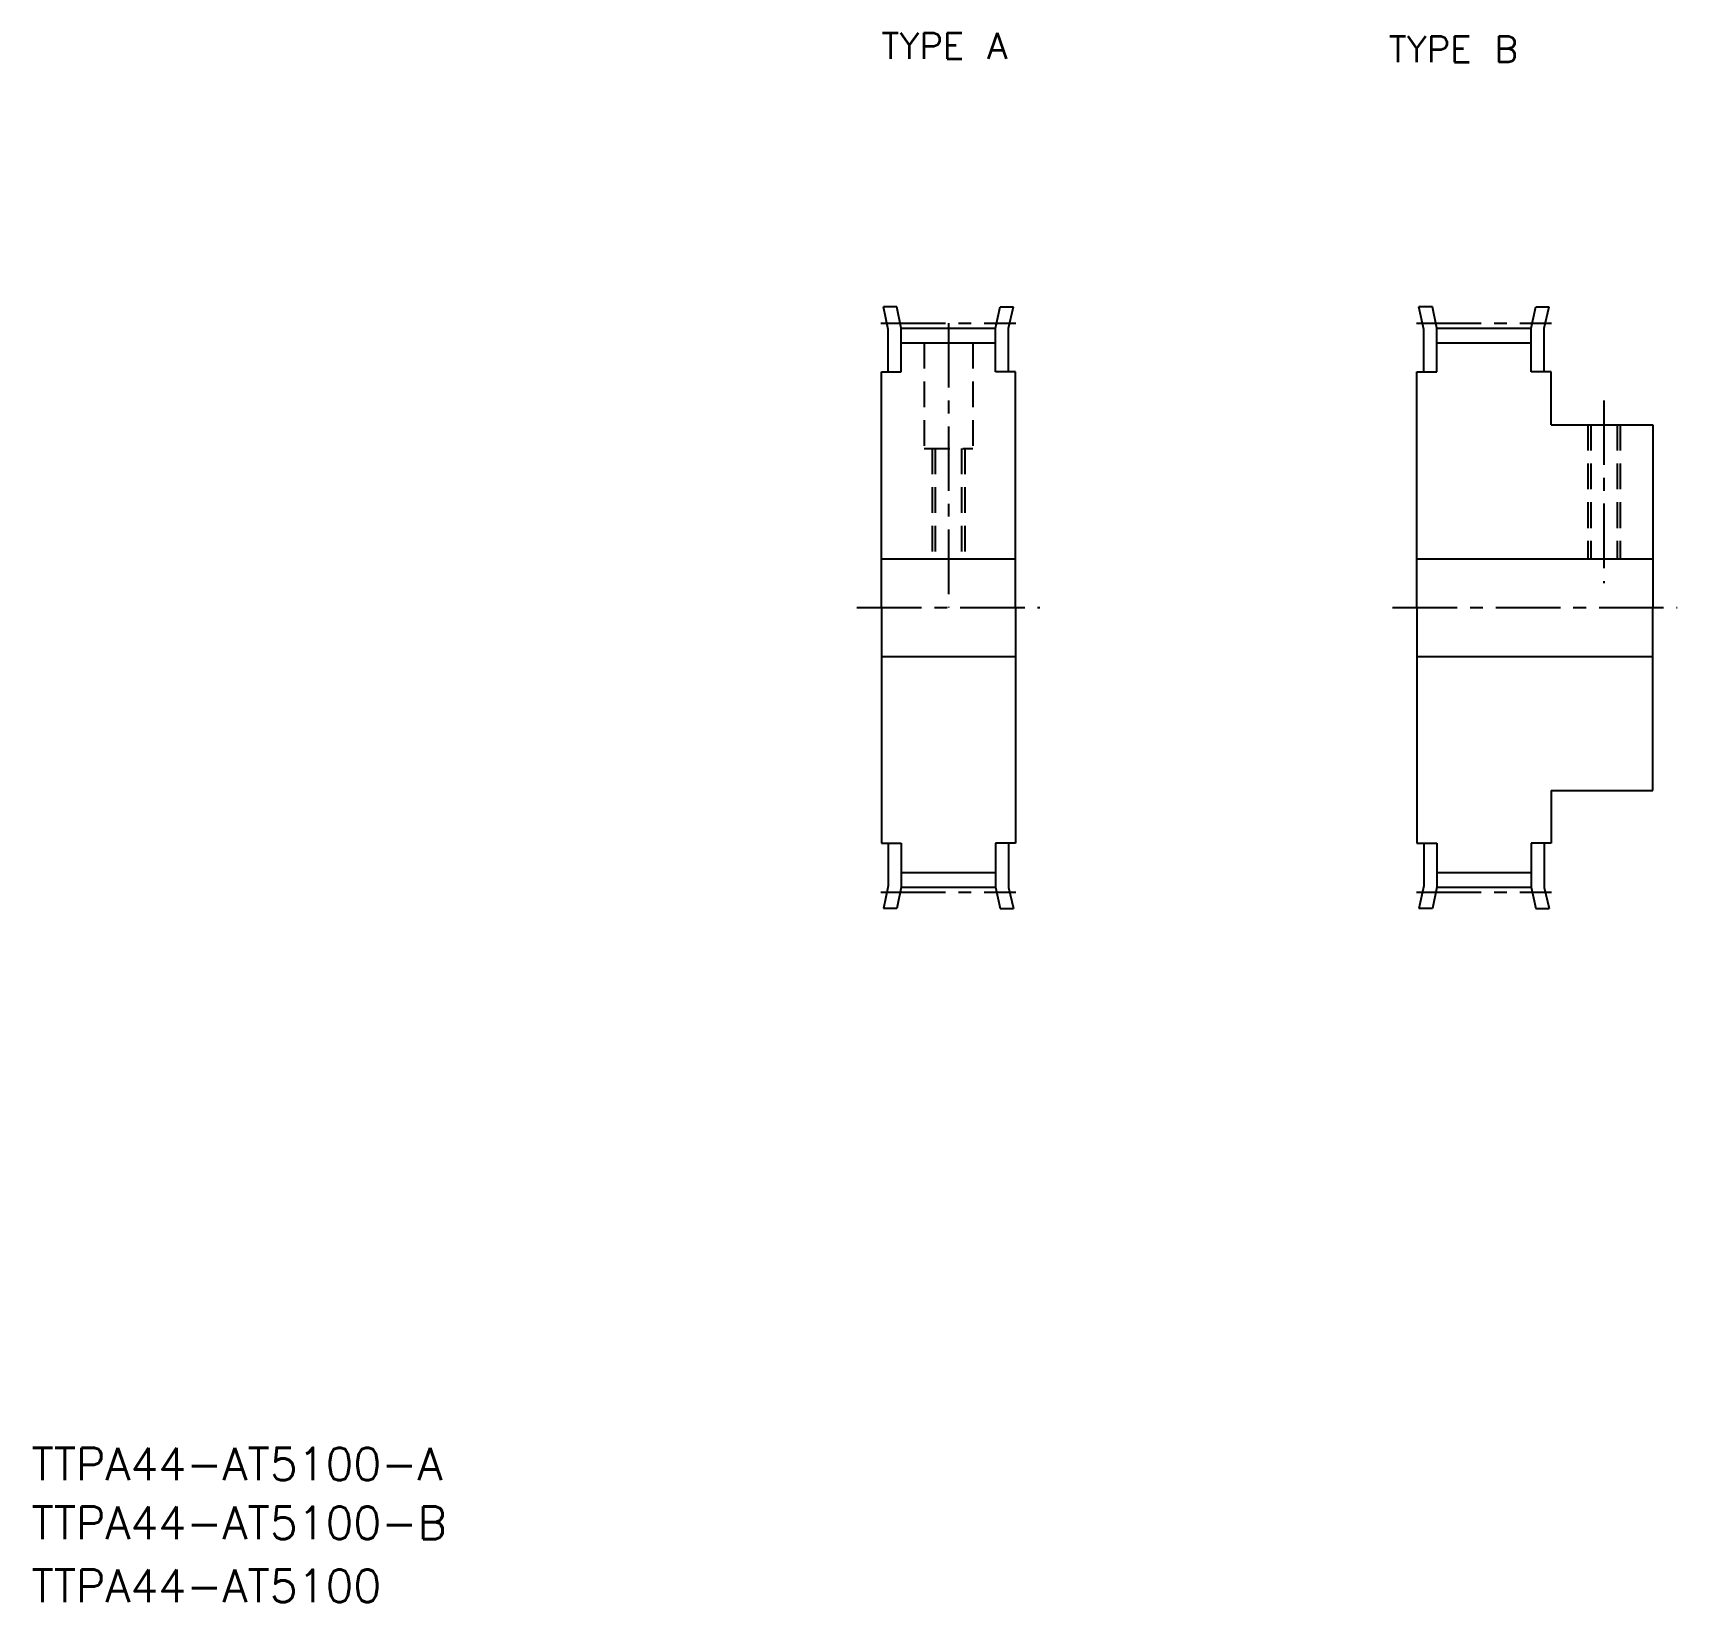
# Model space of a CAD drawing. Extents: x 10 to 212, y 10 to 203.
import ezdxf

# ---------------------------------------------------------------- set-up
doc = ezdxf.new("R2010")
doc.units = 0
doc.header["$LTSCALE"] = 0.25
doc.linetypes.add('CENTER', pattern=[50.8, 31.75, -6.35, 6.35, -6.35])
doc.linetypes.add('DASHED', pattern=[19.05, 12.7, -6.35])
doc.layers.get('0').update_dxf_attribs({"linetype": 'CONTINUOUS'})
doc.layers.add('CENTER', color=1, linetype='CENTER')
doc.styles.get("Standard").update_dxf_attribs({"font": 'txt.shx'})

msp = doc.modelspace()

# ---------------------------------------------------------------- linework, layer by layer
for p, q in [((115.4, 166.58), (114.8, 169.37)), ((116.44, 169.37), (114.8, 169.37)), ((117, 166.77), (116.44, 169.37)), ((128.6, 166.77), (129.17, 169.37)), ((129.17, 169.37), (130.81, 169.37)), ((130.2, 166.78), (130.81, 169.37)), ((182.33, 169.37), (180.68, 169.37)), ((181.29, 166.58), (180.68, 169.37)), ((182.89, 166.77), (182.33, 169.37)), ((194.49, 166.77), (195.05, 169.37)), ((195.05, 169.37), (196.69, 169.37)), ((196.09, 166.78), (196.69, 169.37)), ((115.4, 161.37), (115.4, 166.58)), ((117, 161.37), (117, 166.77)), ((117, 166.77), (128.6, 166.77)), ((128.6, 161.37), (128.6, 166.77)), ((130.2, 161.37), (130.2, 166.78)), ((181.29, 161.37), (181.29, 166.58)), ((182.89, 166.77), (194.49, 166.77)), ((182.89, 161.37), (182.89, 166.77)), ((194.49, 161.37), (194.49, 166.77)), ((196.09, 161.37), (196.09, 166.78)), ((117, 164.97), (128.6, 164.97)), ((182.89, 164.97), (194.49, 164.97)), ((114.55, 132.37), (114.55, 161.37)), ((114.55, 161.37), (117, 161.37)), ((131.05, 161.37), (128.6, 161.37)), ((131.05, 132.37), (131.05, 161.37)), ((180.44, 132.37), (180.44, 161.37)), ((180.44, 161.37), (182.89, 161.37)), ((196.94, 161.37), (194.49, 161.37)), ((196.94, 154.87), (196.94, 161.37)), ((196.94, 154.87), (209.44, 154.87)), ((209.44, 154.87), (209.44, 132.37)), ((114.55, 138.37), (131.05, 138.37)), ((180.44, 138.37), (209.44, 138.37)), ((114.55, 132.37), (114.55, 103.37)), ((131.05, 132.37), (131.05, 103.37)), ((180.44, 132.37), (180.44, 103.37)), ((209.44, 109.87), (209.44, 132.37)), ((114.55, 126.37), (131.05, 126.37)), ((180.44, 126.37), (209.44, 126.37)), ((196.94, 109.87), (209.44, 109.87)), ((196.94, 109.87), (196.94, 103.37)), ((114.55, 103.37), (117, 103.37)), ((115.4, 103.37), (115.4, 98.15)), ((117, 103.37), (117, 97.97)), ((128.6, 103.37), (128.6, 97.97)), ((131.05, 103.37), (128.6, 103.37)), ((130.2, 103.37), (130.2, 97.95)), ((180.44, 103.37), (182.89, 103.37)), ((181.29, 103.37), (181.29, 98.15)), ((182.89, 103.37), (182.89, 97.97)), ((194.49, 103.37), (194.49, 97.97)), ((196.94, 103.37), (194.49, 103.37)), ((196.09, 103.37), (196.09, 97.95)), ((117, 99.77), (128.6, 99.77)), ((182.89, 99.77), (194.49, 99.77)), ((115.4, 98.15), (114.8, 95.37)), ((117, 97.97), (116.44, 95.37)), ((117, 97.97), (128.6, 97.97)), ((128.6, 97.97), (129.17, 95.37)), ((130.2, 97.95), (130.81, 95.37)), ((181.29, 98.15), (180.68, 95.37)), ((182.89, 97.97), (182.33, 95.37)), ((182.89, 97.97), (194.49, 97.97)), ((194.49, 97.97), (195.05, 95.37)), ((196.09, 97.95), (196.69, 95.37)), ((116.44, 95.37), (114.8, 95.37)), ((129.17, 95.37), (130.81, 95.37)), ((182.33, 95.37), (180.68, 95.37)), ((195.05, 95.37), (196.69, 95.37))]:
    msp.add_line(p, q)
at = {"color": 3, "linetype": 'DASHED'}
for p, q in [((119.8, 164.97), (119.8, 151.97)), ((125.8, 164.97), (125.8, 151.97)), ((201.44, 154.87), (201.44, 138.37)), ((201.82, 154.87), (201.82, 138.37)), ((205.06, 154.87), (205.06, 138.37)), ((205.44, 154.87), (205.44, 138.37)), ((119.8, 151.97), (125.8, 151.97)), ((120.8, 151.97), (120.8, 138.37)), ((121.18, 151.97), (121.18, 138.37)), ((124.42, 151.97), (124.42, 138.37)), ((124.8, 151.97), (124.8, 138.37))]:
    msp.add_line(p, q, dxfattribs=at)
at = {"layer": 'CENTER'}
for p, q in [((114.5, 167.38), (131.1, 167.38)), ((122.8, 167.38), (122.8, 132.37)), ((180.39, 167.38), (196.99, 167.38)), ((203.44, 157.87), (203.44, 135.37)), ((111.55, 132.37), (134.05, 132.37)), ((177.44, 132.37), (212.44, 132.37)), ((114.5, 97.35), (131.1, 97.35)), ((180.39, 97.35), (196.99, 97.35))]:
    msp.add_line(p, q, dxfattribs=at)

# ---------------------------------------------------------------- texts
for s, height, p in [('TYPE A', 3.2, (114.56, 199.9)), ('TYPE B', 3.2, (176.97, 199.48)), ('TTPA44-AT5100-A', 4, (10, 25)), ('TTPA44-AT5100-B', 4, (10, 17.76)), ('TTPA44-AT5100', 4, (10, 10))]:
    msp.add_text(s, height=height).set_placement(p)

doc.saveas('drawing.dxf')
